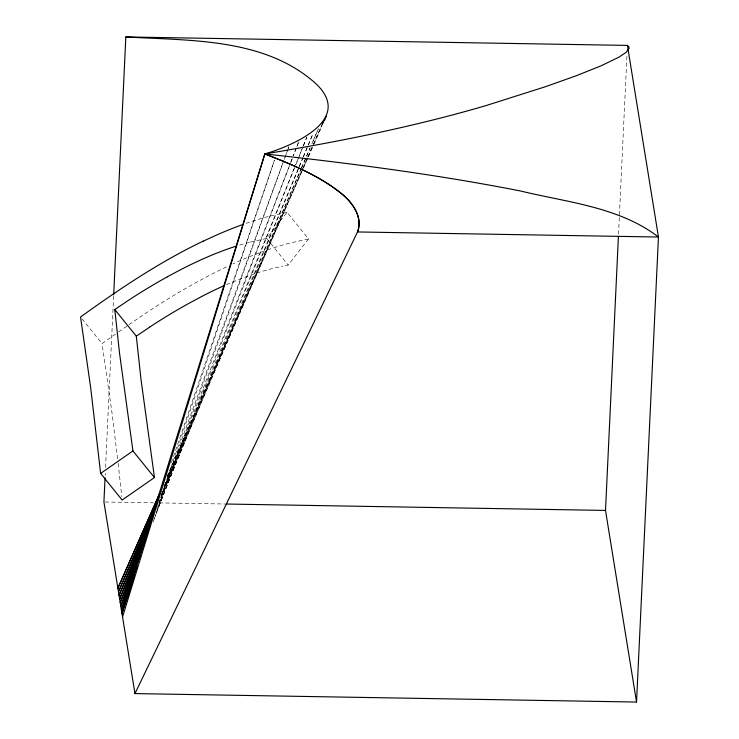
<?xml version="1.0" encoding="UTF-8"?>
<svg xmlns="http://www.w3.org/2000/svg" width="739" height="739" viewBox="0 0 739 739"><rect width="100%" height="100%" fill="white"/><g stroke="black" fill="none" stroke-linecap="round" stroke-linejoin="round"><path stroke-width="0.55" stroke-dasharray="3.69 2.77" d="M105.169 475.491L105.28 473.191M105.548 467.436L113.63 295.933M618.525 234.18L626.986 54.621M156.871 509.596L274.474 160.104L170.783 464.6M153.158 521.9L283.785 160.705M161.629 494.52L283.73 160.686M154.229 518.898L290.418 163.402M290.833 162.321L292.903 156.936M158.987 502.455L290.325 163.384M290.75 162.303L292.829 156.917M156.252 512.69L295.277 166.016M295.711 164.945L302.999 146.756L295.591 164.917M303.433 145.685L306.861 137.121M161.675 495.269L295.157 165.989M303.387 145.675L306.851 137.121M158.146 506.307L298.925 167.577M299.369 166.515L302.916 157.989M303.35 156.927L313.096 133.491M161.518 494.28L298.778 167.55M299.221 166.478L302.796 157.97M303.249 156.908L313.077 133.491M160.714 497.827L301.124 169.111M301.577 168.049L310.177 147.902M311.987 143.662L318.333 128.817L311.913 143.652M164.197 485.846L300.939 169.074M301.401 168.012L310.084 147.883M164.566 485.994L307.479 158.035M307.941 156.982L321.77 125.242L313.401 144.207M167.116 476.406L307.359 157.915M307.83 156.862L312.939 145.26M167.31 476.322L302.972 169.185M303.443 168.132L308.108 157.573M308.569 156.52L313.696 144.909M314.167 143.856L322.093 125.907M250.382 242.05L266.687 238.429L287 212.324L308.505 238.919L288.201 265.033L281.993 266.409M117.603 458.882L112.245 414.644L102.056 343.589L116.753 333.243M118.582 331.95L128.023 325.372M128.974 324.717C159.393 303.304 191.281 283.905 224.785 267.694A288.644 98.463 -39 0 1 227.861 266.243M287 212.324L269.901 216.111A288.653 98.389 -38.9 0 0 244.664 223.862M308.505 238.919L291.415 242.715A288.644 98.463 -39 0 0 232.961 263.878M105.077 501.984L153.5 502.806M159.264 502.899L224.989 504.007M266.687 238.429L288.201 265.033M81.974 318.758L102.056 343.589M118.157 463.418L121.778 496.59M226.55 284.672A249.57 85.087 -39 0 1 281.956 266.465M239.713 245.052A249.579 85.096 -39 0 1 250.345 242.096M287.711 149.851L284.182 159.615L287.693 149.851M288.884 146.599L288.108 148.77L288.884 146.599M296.2 148.317L293.309 155.855L296.163 148.308M298.676 141.851L296.616 147.237L298.667 141.851"/><path stroke-width="1.11" d="M105.058 477.791L103.922 501.966L134.96 693.588L636.538 702.05L658.458 237.034L627.42 45.412L125.833 36.95L113.686 294.778M636.538 702.05L605.509 510.427L618.414 236.48M122.545 616.936L264.839 153.952C295.803 144.733 356.346 117.861 313.077 81.198C261.966 37.754 188.888 40.737 125.833 36.95M627.42 45.412L628.861 46.779L629.074 48.404L626.053 52.386L618.783 57.236L600.927 65.882L576.069 75.803L545.724 86.62L485.856 105.64A1021.252 386.866 2.7 0 1 442.957 117.436C384.225 132.53 324.643 144.04 264.839 153.952L121.963 613.352L134.452 576.217M147.384 533.355L121.381 609.758L137.066 566.37M146.562 535.71L120.799 606.165L140.198 555.525M149.814 526.14L120.217 602.571L144.244 542.648M151.273 520.93L119.635 598.978L149.74 526.547M153.472 513.429L119.053 595.385L153.472 514.797M156.88 502.797L118.471 591.791L157.195 502.926M160.151 492.229L117.889 588.198L159.846 493.209M324.421 120.633L326.287 116.411M134.96 693.588L357.51 231.954C363.255 217.063 352.411 202.357 341.27 193.461C318.758 175.309 291.536 164.344 264.839 153.952C350.609 163.264 436.269 174.413 520.958 191.078C567.487 202.394 619.356 207.012 658.458 237.034L357.51 231.954C363.154 217.035 352.392 202.421 341.27 193.461C318.721 175.346 291.536 164.363 264.839 153.952M203.271 241.099C159.744 261.874 119.626 288.903 80.542 316.985L90.731 388.049L100.633 473.431L122.138 500.035L154.451 477.533L132.937 450.929L119.552 353.334L114.785 309.558L127.995 300.634A249.57 85.096 -39 0 1 167.328 276.839M154.451 477.533L141.066 379.938L136.299 336.162L149.509 327.238M100.633 473.431L132.937 450.929M167.347 276.783L180.177 269.92A249.57 85.096 -39 0 1 236.711 245.976M201.682 296.524L188.851 303.387A249.57 85.179 -39 0 0 149.509 327.174M226.143 504.026L605.509 510.427M114.785 309.558L136.299 336.162M201.581 296.524A249.57 85.179 -39 0 1 223.427 285.956M203.225 241.21A288.653 98.389 -38.9 0 1 243.648 224.213M323.617 121.011L322.232 124.18L323.617 121.011"/></g></svg>
